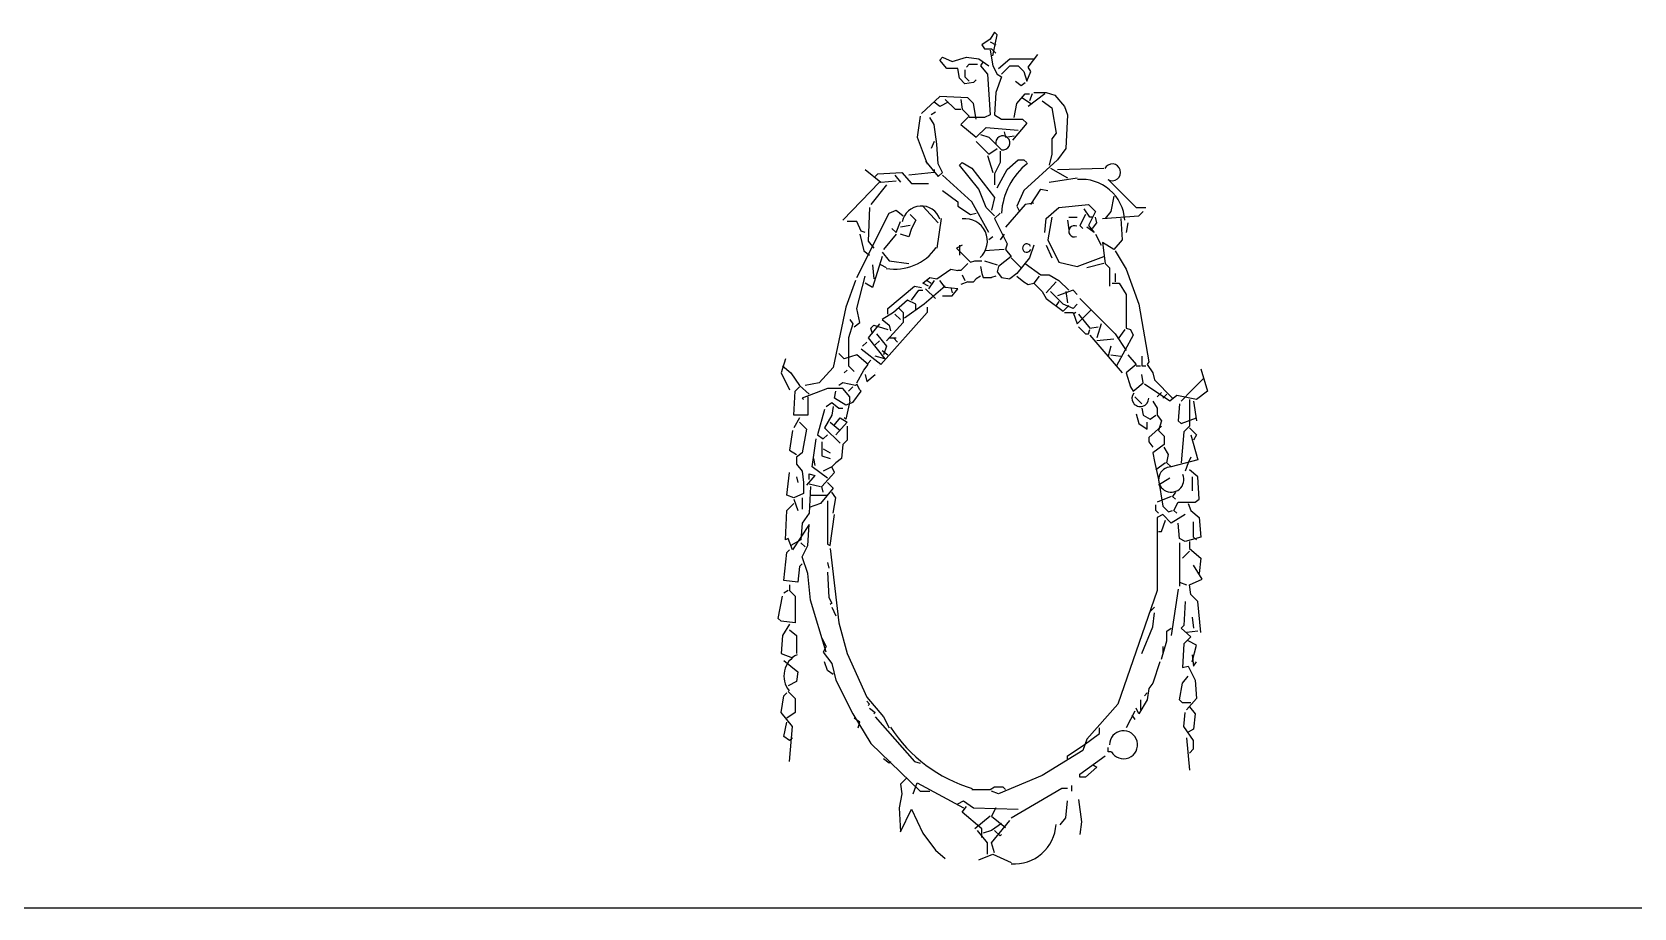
# Model space of a CAD drawing. Header units: inches. Extents: x 10 to 52.5, y 12.6 to 37.4.
# Drawn here: x 25.646 to 28.336, y 33.248 to 34.719 of the extents above; entities that cross this region are included whole.
import ezdxf

# ---------------------------------------------------------------- set-up
doc = ezdxf.new("R2010")
doc.units = ezdxf.units.IN
doc.header["$MEASUREMENT"] = 0
doc.layers.add('02', color=2, linetype='Continuous')
doc.layers.add('1', color=1, linetype='Continuous')

msp = doc.modelspace()

# ---------------------------------------------------------------- linework, layer by layer
at = {"layer": '02'}
for p, q in [((27.2551, 34.7072), (27.241, 34.6978)), ((27.2622, 34.719), (27.2551, 34.7072)), ((27.2598, 34.679), (27.2669, 34.7143)), ((27.2669, 34.7143), (27.2622, 34.719)), ((27.241, 34.6978), (27.2457, 34.6907)), ((27.2457, 34.6907), (27.2575, 34.6907)), ((27.2551, 34.7025), (27.2646, 34.6978)), ((27.2551, 34.6884), (27.2598, 34.6625)), ((27.2575, 34.6907), (27.2646, 34.6837)), ((27.3188, 34.6601), (27.3352, 34.6813)), ((27.1703, 34.6719), (27.175, 34.6766)), ((27.1821, 34.6578), (27.1703, 34.6719)), ((27.175, 34.6766), (27.1915, 34.6695)), ((27.2009, 34.6578), (27.1821, 34.6578)), ((27.1915, 34.6695), (27.2151, 34.6766)), ((27.2033, 34.6413), (27.2009, 34.6578)), ((27.2127, 34.6554), (27.2127, 34.6436)), ((27.2151, 34.6766), (27.2363, 34.6743)), ((27.2151, 34.6601), (27.2198, 34.6648)), ((27.2198, 34.6648), (27.2339, 34.6648)), ((27.2363, 34.6743), (27.2528, 34.6625)), ((27.2434, 34.6695), (27.2386, 34.6625)), ((27.2386, 34.6625), (27.2504, 34.6483)), ((27.2598, 34.6625), (27.2669, 34.6483)), ((27.2693, 34.6578), (27.2881, 34.6743)), ((27.274, 34.6483), (27.2881, 34.6625)), ((27.2881, 34.6743), (27.3282, 34.6743)), ((27.2881, 34.6625), (27.3023, 34.6625)), ((27.3023, 34.6625), (27.3117, 34.653)), ((27.3117, 34.653), (27.3164, 34.6366)), ((27.3164, 34.6366), (27.3235, 34.653)), ((27.3235, 34.653), (27.3188, 34.6601)), ((27.2127, 34.6318), (27.2033, 34.6413)), ((27.2127, 34.6436), (27.2198, 34.6366)), ((27.2269, 34.6342), (27.2127, 34.6318)), ((27.2316, 34.6389), (27.2269, 34.6342)), ((27.2504, 34.6483), (27.2551, 34.58)), ((27.274, 34.6436), (27.2646, 34.6177)), ((27.2669, 34.6483), (27.274, 34.6436)), ((27.2975, 34.6366), (27.307, 34.6295)), ((27.307, 34.6295), (27.314, 34.6342)), ((27.1703, 34.6106), (27.1397, 34.5824)), ((27.1703, 34.5941), (27.1609, 34.6012)), ((27.2174, 34.6083), (27.1703, 34.6106)), ((27.1844, 34.6012), (27.1703, 34.5941)), ((27.1797, 34.6059), (27.1962, 34.5894)), ((27.2057, 34.6059), (27.208, 34.5894)), ((27.2269, 34.5989), (27.2174, 34.6083)), ((27.2316, 34.5729), (27.2269, 34.5989)), ((27.2646, 34.6177), (27.2622, 34.58)), ((27.2952, 34.5753), (27.2999, 34.5989)), ((27.2999, 34.5989), (27.314, 34.6153)), ((27.3093, 34.6083), (27.3235, 34.5989)), ((27.314, 34.6153), (27.3211, 34.6153)), ((27.347, 34.6153), (27.3188, 34.5941)), ((27.3258, 34.6153), (27.3211, 34.6036)), ((27.3282, 34.6177), (27.3494, 34.6177)), ((27.3423, 34.6036), (27.3588, 34.5918)), ((27.3494, 34.6177), (27.3635, 34.613)), ((27.3635, 34.613), (27.38, 34.5941)), ((27.1373, 34.5776), (27.1326, 34.5423)), ((27.1609, 34.5635), (27.1538, 34.5753)), ((27.1632, 34.5847), (27.1562, 34.58)), ((27.1962, 34.5894), (27.2057, 34.5894)), ((27.2198, 34.5776), (27.2057, 34.5635)), ((27.208, 34.5894), (27.2198, 34.5776)), ((27.2457, 34.5753), (27.2198, 34.5753)), ((27.2551, 34.58), (27.2457, 34.5753)), ((27.2622, 34.58), (27.274, 34.5729)), ((27.274, 34.5729), (27.3093, 34.5729)), ((27.3093, 34.5729), (27.3164, 34.5659)), ((27.3588, 34.5918), (27.3659, 34.5494)), ((27.38, 34.5941), (27.3847, 34.58)), ((27.3847, 34.58), (27.3824, 34.5235)), ((27.1656, 34.5305), (27.1609, 34.5635)), ((27.2057, 34.5635), (27.2316, 34.5423)), ((27.2316, 34.5423), (27.2481, 34.5588)), ((27.2386, 34.547), (27.2528, 34.5423)), ((27.2481, 34.5588), (27.3023, 34.5541)), ((27.2787, 34.5517), (27.2811, 34.5423)), ((27.2811, 34.5423), (27.2952, 34.5447)), ((27.3164, 34.5659), (27.2928, 34.5376)), ((27.3659, 34.5494), (27.3588, 34.5399)), ((27.1326, 34.5423), (27.1491, 34.4975)), ((27.1609, 34.5352), (27.1562, 34.5235)), ((27.168, 34.4975), (27.1656, 34.5305)), ((27.2316, 34.5352), (27.2528, 34.514)), ((27.2528, 34.5423), (27.274, 34.5211)), ((27.2528, 34.514), (27.2669, 34.5235)), ((27.2716, 34.5187), (27.2716, 34.4999)), ((27.3588, 34.5399), (27.3588, 34.514)), ((27.3824, 34.5235), (27.3682, 34.5046)), ((27.1467, 34.5022), (27.168, 34.4763)), ((27.175, 34.4834), (27.168, 34.4975)), ((27.2033, 34.4952), (27.208, 34.4999)), ((27.2363, 34.4551), (27.2033, 34.4952)), ((27.208, 34.4999), (27.2245, 34.4905)), ((27.2245, 34.4905), (27.2622, 34.441)), ((27.2504, 34.5117), (27.2598, 34.4834)), ((27.2716, 34.4999), (27.2622, 34.481)), ((27.2834, 34.4881), (27.3023, 34.5046)), ((27.3023, 34.5046), (27.3117, 34.5046)), ((27.3682, 34.5046), (27.3117, 34.4528)), ((27.3117, 34.5046), (27.3164, 34.4999)), ((27.3588, 34.514), (27.3541, 34.4952)), ((27.3565, 34.4905), (27.3847, 34.474)), ((27.3682, 34.4881), (27.446, 34.4905)), ((27.069, 34.4669), (27.0077, 34.4033)), ((27.0454, 34.4881), (27.0713, 34.4669)), ((27.0619, 34.4763), (27.0666, 34.481)), ((27.0666, 34.481), (27.1067, 34.4834)), ((27.0713, 34.4669), (27.0973, 34.4693)), ((27.0949, 34.4787), (27.1043, 34.4669)), ((27.1067, 34.4834), (27.1232, 34.4645)), ((27.1609, 34.4834), (27.1185, 34.4787)), ((27.1232, 34.4645), (27.1515, 34.4645)), ((27.1609, 34.4881), (27.1609, 34.4834)), ((27.168, 34.4763), (27.175, 34.4834)), ((27.2245, 34.4339), (27.175, 34.4787)), ((27.2622, 34.481), (27.2622, 34.4622)), ((27.2669, 34.4575), (27.2834, 34.4881)), ((27.3541, 34.4669), (27.4012, 34.474)), ((27.4531, 34.4716), (27.5002, 34.4245)), ((27.0808, 34.4622), (27.0549, 34.4292)), ((27.175, 34.4528), (27.2009, 34.4339)), ((27.2481, 34.4245), (27.2363, 34.4551)), ((27.2622, 34.441), (27.2575, 34.4198)), ((27.3117, 34.4528), (27.2999, 34.4268)), ((27.3235, 34.4292), (27.34, 34.4551)), ((27.34, 34.4551), (27.3517, 34.4528)), ((27.4625, 34.4433), (27.4578, 34.4174)), ((27.0313, 34.3067), (27.0855, 34.4151)), ((27.0525, 34.4245), (27.0501, 34.3679)), ((27.0855, 34.4151), (27.0973, 34.4198)), ((27.0973, 34.4198), (27.109, 34.4104)), ((27.1208, 34.4127), (27.1303, 34.4033)), ((27.142, 34.4268), (27.168, 34.3986)), ((27.2009, 34.4339), (27.2009, 34.4268)), ((27.2009, 34.4268), (27.2221, 34.4127)), ((27.2221, 34.4127), (27.2316, 34.4151)), ((27.2528, 34.3821), (27.2245, 34.4339)), ((27.2622, 34.4104), (27.2481, 34.4245)), ((27.2716, 34.4151), (27.2622, 34.4056)), ((27.314, 34.4292), (27.2811, 34.3915)), ((27.2999, 34.4268), (27.3046, 34.4174)), ((27.3282, 34.4316), (27.314, 34.4292)), ((27.3494, 34.4056), (27.3706, 34.4245)), ((27.3706, 34.4245), (27.4201, 34.4292)), ((27.4154, 34.4127), (27.4059, 34.3939)), ((27.4224, 34.408), (27.413, 34.4221)), ((27.4201, 34.4292), (27.4319, 34.4174)), ((27.4319, 34.4174), (27.4201, 34.3939)), ((27.4436, 34.4056), (27.5049, 34.4104)), ((27.4578, 34.4174), (27.4483, 34.4056)), ((27.5002, 34.4245), (27.5167, 34.4245)), ((27.5049, 34.4104), (27.512, 34.4174)), ((27.0313, 34.4009), (27.0148, 34.4009)), ((27.0384, 34.3844), (27.0313, 34.4009)), ((27.0454, 34.3821), (27.0384, 34.3844)), ((27.0902, 34.3891), (27.0973, 34.3821)), ((27.0973, 34.3821), (27.1043, 34.4009)), ((27.1208, 34.3939), (27.1043, 34.3915)), ((27.1232, 34.3891), (27.1185, 34.375)), ((27.1303, 34.4033), (27.1232, 34.3891)), ((27.1727, 34.4056), (27.1656, 34.3562)), ((27.2622, 34.4056), (27.2834, 34.3632)), ((27.347, 34.3821), (27.3494, 34.4056)), ((27.3588, 34.408), (27.3517, 34.3703)), ((27.3847, 34.4033), (27.3871, 34.3868)), ((27.3871, 34.408), (27.4012, 34.408)), ((27.4059, 34.3939), (27.4106, 34.3891)), ((27.4295, 34.3821), (27.4177, 34.3915)), ((27.4201, 34.3939), (27.4295, 34.3821)), ((27.4271, 34.408), (27.4224, 34.408)), ((27.4271, 34.3891), (27.4342, 34.3986)), ((27.4342, 34.3986), (27.4319, 34.408)), ((27.4743, 34.4056), (27.4766, 34.3703)), ((27.486, 34.3986), (27.4837, 34.3821)), ((27.036, 34.3797), (27.0431, 34.3514)), ((27.0501, 34.3679), (27.0596, 34.3562)), ((27.0973, 34.3797), (27.0761, 34.3538)), ((27.1185, 34.375), (27.1043, 34.3797)), ((27.208, 34.3609), (27.1986, 34.3562)), ((27.1986, 34.3562), (27.2221, 34.3326)), ((27.2033, 34.3609), (27.2033, 34.3444)), ((27.2598, 34.375), (27.2528, 34.3703)), ((27.2787, 34.3797), (27.2716, 34.3703)), ((27.2834, 34.3632), (27.2811, 34.3538)), ((27.3282, 34.3609), (27.3211, 34.3397)), ((27.3494, 34.3609), (27.3588, 34.3397)), ((27.3517, 34.3703), (27.3706, 34.3326)), ((27.4319, 34.3797), (27.4413, 34.3609)), ((27.4436, 34.3656), (27.4483, 34.3302)), ((27.4625, 34.3538), (27.4436, 34.3656)), ((27.4766, 34.3703), (27.4625, 34.3538)), ((27.0431, 34.3514), (27.0525, 34.3444)), ((27.0737, 34.342), (27.0572, 34.2902)), ((27.0737, 34.3491), (27.0855, 34.335)), ((27.0855, 34.335), (27.1185, 34.3302)), ((27.2174, 34.3302), (27.2057, 34.3185)), ((27.2221, 34.3326), (27.2292, 34.335)), ((27.2292, 34.335), (27.241, 34.335)), ((27.2787, 34.3538), (27.2457, 34.3514)), ((27.2457, 34.335), (27.2669, 34.3279)), ((27.2905, 34.342), (27.2693, 34.3255)), ((27.2811, 34.3538), (27.2905, 34.342)), ((27.2905, 34.3397), (27.307, 34.3232)), ((27.3211, 34.3397), (27.2999, 34.3137)), ((27.314, 34.3302), (27.34, 34.3114)), ((27.3706, 34.3326), (27.4012, 34.3255)), ((27.4012, 34.3255), (27.446, 34.342)), ((27.446, 34.3302), (27.4177, 34.3232)), ((27.4483, 34.3302), (27.4554, 34.3232)), ((27.4648, 34.3514), (27.4837, 34.3208)), ((27.0313, 34.2548), (27.0454, 34.309)), ((27.0572, 34.3279), (27.0596, 34.3043)), ((27.0808, 34.3232), (27.0713, 34.3279)), ((27.142, 34.2973), (27.1538, 34.3067)), ((27.1538, 34.3067), (27.1656, 34.3043)), ((27.1656, 34.3043), (27.1892, 34.3208)), ((27.1892, 34.3208), (27.2009, 34.3185)), ((27.2057, 34.3185), (27.2009, 34.3185)), ((27.208, 34.3114), (27.2127, 34.302)), ((27.2269, 34.2996), (27.2316, 34.3043)), ((27.2386, 34.309), (27.2316, 34.3043)), ((27.2386, 34.3255), (27.241, 34.3137)), ((27.241, 34.3137), (27.2434, 34.3067)), ((27.2434, 34.3067), (27.2575, 34.3067)), ((27.2646, 34.309), (27.2575, 34.3067)), ((27.2693, 34.3255), (27.2669, 34.3161)), ((27.2669, 34.3161), (27.274, 34.3067)), ((27.274, 34.3067), (27.2881, 34.3043)), ((27.2999, 34.3137), (27.2881, 34.3043)), ((27.2999, 34.309), (27.3117, 34.2996)), ((27.3376, 34.309), (27.3282, 34.2973)), ((27.34, 34.3114), (27.3541, 34.3114)), ((27.3541, 34.3114), (27.3706, 34.302)), ((27.4554, 34.3232), (27.4554, 34.302)), ((27.4648, 34.3137), (27.4648, 34.2996)), ((27.4837, 34.3208), (27.5049, 34.2619)), ((27.0289, 34.302), (27.0124, 34.2572)), ((27.0572, 34.2902), (27.0454, 34.2973)), ((27.0831, 34.2548), (27.1279, 34.2925)), ((27.1232, 34.269), (27.135, 34.2855)), ((27.1279, 34.2925), (27.1397, 34.2902)), ((27.135, 34.2855), (27.142, 34.2855)), ((27.1515, 34.2925), (27.142, 34.2973)), ((27.1797, 34.2925), (27.1444, 34.2619)), ((27.1467, 34.2878), (27.1632, 34.2713)), ((27.1491, 34.302), (27.1562, 34.2973)), ((27.1609, 34.302), (27.1515, 34.2878)), ((27.1797, 34.2902), (27.1703, 34.302)), ((27.175, 34.276), (27.1915, 34.276)), ((27.2009, 34.2878), (27.1797, 34.2902)), ((27.1892, 34.2902), (27.1915, 34.2808)), ((27.1915, 34.276), (27.2009, 34.2878)), ((27.2174, 34.2996), (27.2057, 34.2949)), ((27.2174, 34.2996), (27.2269, 34.2996)), ((27.3117, 34.2996), (27.3188, 34.2949)), ((27.3188, 34.2949), (27.3282, 34.2973)), ((27.3282, 34.2973), (27.3423, 34.2831)), ((27.3423, 34.2831), (27.3494, 34.2713)), ((27.3659, 34.2996), (27.3494, 34.2808)), ((27.3777, 34.2619), (27.3565, 34.2831)), ((27.3942, 34.2855), (27.3682, 34.276)), ((27.3706, 34.302), (27.3871, 34.2855)), ((27.3824, 34.2831), (27.3847, 34.2643)), ((27.4012, 34.2784), (27.3942, 34.2855)), ((27.4554, 34.302), (27.4554, 34.2925)), ((27.4601, 34.2973), (27.4719, 34.2973)), ((27.4719, 34.2973), (27.4837, 34.2784)), ((27.4837, 34.2784), (27.4837, 34.2219)), ((27.0124, 34.2572), (26.9912, 34.1559)), ((27.036, 34.2313), (27.0313, 34.2548)), ((27.0831, 34.2454), (27.0831, 34.2548)), ((27.1161, 34.269), (27.0926, 34.2478)), ((27.102, 34.2548), (27.109, 34.2478)), ((27.1444, 34.2619), (27.1114, 34.2383)), ((27.1303, 34.2619), (27.1161, 34.269)), ((27.1303, 34.2525), (27.1303, 34.2619)), ((27.1491, 34.2572), (27.1491, 34.2478)), ((27.3494, 34.2713), (27.3777, 34.2501)), ((27.3706, 34.2666), (27.3659, 34.2596)), ((27.3942, 34.2548), (27.3777, 34.2619)), ((27.3777, 34.2501), (27.3871, 34.2596)), ((27.4012, 34.2619), (27.3942, 34.2548)), ((27.4012, 34.2289), (27.4248, 34.2525)), ((27.4059, 34.2713), (27.4648, 34.2124)), ((27.5049, 34.2619), (27.5214, 34.1653)), ((27.0242, 34.2289), (27.0172, 34.2054)), ((27.0195, 34.236), (27.0242, 34.2289)), ((27.0266, 34.2242), (27.036, 34.2313)), ((27.069, 34.2289), (27.0501, 34.2054)), ((27.0549, 34.2219), (27.0596, 34.2266)), ((27.0572, 34.2124), (27.0549, 34.2219)), ((27.0596, 34.2266), (27.0831, 34.2195)), ((27.1491, 34.2478), (27.0713, 34.1606)), ((27.0926, 34.2478), (27.0737, 34.236)), ((27.0737, 34.236), (27.0855, 34.2266)), ((27.109, 34.2313), (27.0808, 34.2006)), ((27.0855, 34.2266), (27.0878, 34.2171)), ((27.0949, 34.2454), (27.1043, 34.236)), ((27.109, 34.2478), (27.109, 34.2313)), ((27.38, 34.2478), (27.3942, 34.2478)), ((27.3942, 34.2478), (27.4012, 34.2289)), ((27.3989, 34.2478), (27.3942, 34.2454)), ((27.4036, 34.2454), (27.4224, 34.2219)), ((27.4036, 34.2242), (27.4154, 34.2124)), ((27.4224, 34.2219), (27.4366, 34.2242)), ((27.4413, 34.2289), (27.4342, 34.2054)), ((27.4837, 34.2219), (27.4908, 34.2195)), ((27.0172, 34.2054), (27.0172, 34.1582)), ((27.0478, 34.1983), (27.0407, 34.1912)), ((27.0501, 34.2054), (27.0784, 34.17)), ((27.069, 34.2006), (27.0619, 34.1936)), ((27.0643, 34.2124), (27.0737, 34.2006)), ((27.0737, 34.2006), (27.0808, 34.1912)), ((27.0855, 34.2054), (27.0973, 34.2054)), ((27.0926, 34.2054), (27.0996, 34.1983)), ((27.4154, 34.2124), (27.4201, 34.2124)), ((27.4201, 34.2124), (27.4224, 34.2195)), ((27.4224, 34.2101), (27.4766, 34.1465)), ((27.4625, 34.203), (27.4342, 34.2006)), ((27.4648, 34.2124), (27.4837, 34.1842)), ((27.4955, 34.2101), (27.4672, 34.1582)), ((27.4813, 34.2195), (27.4696, 34.203)), ((27.4908, 34.2195), (27.4955, 34.2101)), ((26.9111, 34.17), (26.9041, 34.1465)), ((27.0101, 34.17), (27.0007, 34.1794)), ((27.0313, 34.1771), (27.0101, 34.17)), ((27.0501, 34.1606), (27.0313, 34.1771)), ((27.0713, 34.1606), (27.0384, 34.1865)), ((27.0501, 34.1629), (27.0549, 34.1677)), ((27.0784, 34.17), (27.0619, 34.1747)), ((27.0737, 34.1842), (27.0831, 34.1771)), ((27.0808, 34.1912), (27.0761, 34.1771)), ((27.4578, 34.1912), (27.4531, 34.1747)), ((27.4578, 34.1771), (27.4743, 34.1747)), ((27.486, 34.1771), (27.5002, 34.1606)), ((27.5096, 34.1747), (27.5096, 34.1582)), ((26.9041, 34.1465), (26.9182, 34.1182)), ((26.9064, 34.1582), (26.9205, 34.1465)), ((26.9205, 34.1465), (26.9347, 34.1252)), ((26.9912, 34.1559), (26.9677, 34.13)), ((27.0101, 34.1465), (27.0148, 34.1512)), ((27.0172, 34.1582), (27.0266, 34.1488)), ((27.0313, 34.13), (27.0431, 34.1512)), ((27.0431, 34.1512), (27.0501, 34.1606)), ((27.0454, 34.1488), (27.0454, 34.1488)), ((27.0454, 34.1441), (27.0478, 34.1323)), ((27.0478, 34.1323), (27.0619, 34.1441)), ((27.0619, 34.1465), (27.0619, 34.1465)), ((27.0666, 34.1535), (27.0666, 34.1535)), ((27.069, 34.1582), (27.069, 34.1582)), ((27.5002, 34.1606), (27.4837, 34.1465)), ((27.4837, 34.1465), (27.4908, 34.1229)), ((27.5002, 34.1582), (27.5073, 34.1582)), ((27.5096, 34.1582), (27.5167, 34.1582)), ((27.512, 34.13), (27.5096, 34.1441)), ((27.5214, 34.1653), (27.519, 34.1606)), ((27.519, 34.1606), (27.5285, 34.1465)), ((27.5285, 34.1465), (27.5308, 34.1347)), ((27.6086, 34.1535), (27.6203, 34.1158)), ((26.9253, 34.0758), (26.9276, 34.1158)), ((26.9276, 34.1158), (26.9347, 34.1229)), ((26.9347, 34.1252), (26.9512, 34.1111)), ((26.9818, 34.1205), (26.9394, 34.104)), ((26.9677, 34.13), (26.9441, 34.1252)), ((27.0077, 34.1205), (26.9818, 34.1205)), ((26.9936, 34.104), (26.9959, 34.1158)), ((27.0077, 34.13), (27.0007, 34.1252)), ((27.0289, 34.1252), (27.0077, 34.13)), ((27.0195, 34.1064), (27.0077, 34.1205)), ((27.0242, 34.1229), (27.0172, 34.1158)), ((27.0242, 34.097), (27.0384, 34.1158)), ((27.0313, 34.1276), (27.0289, 34.1252)), ((27.036, 34.1182), (27.0313, 34.1276)), ((27.0384, 34.1158), (27.036, 34.1182)), ((27.4908, 34.1229), (27.4955, 34.1158)), ((27.4955, 34.1158), (27.4978, 34.1182)), ((27.4978, 34.1182), (27.512, 34.13)), ((27.5567, 34.0993), (27.5143, 34.1276)), ((27.5308, 34.1347), (27.5614, 34.104)), ((27.5944, 34.1182), (27.5756, 34.0993)), ((27.6133, 34.137), (27.5944, 34.1182)), ((27.6203, 34.1158), (27.6015, 34.1017)), ((26.9394, 34.104), (26.9418, 34.1017)), ((26.9488, 34.1064), (26.9488, 34.0758)), ((26.9795, 34.0899), (26.9889, 34.097)), ((26.9889, 34.097), (27.0007, 34.0875)), ((26.9912, 34.0899), (26.9889, 34.0758)), ((27.0124, 34.0923), (26.9936, 34.104)), ((27.0007, 34.0875), (27.0077, 34.0875)), ((27.0195, 34.0993), (27.0124, 34.0687)), ((27.0242, 34.097), (27.0124, 34.0923)), ((27.0195, 34.0993), (27.0195, 34.1064)), ((27.4978, 34.1064), (27.5096, 34.0946)), ((27.5096, 34.0875), (27.512, 34.0758)), ((27.5285, 34.0993), (27.5355, 34.0875)), ((27.5426, 34.1135), (27.5355, 34.1064)), ((27.5355, 34.0875), (27.5355, 34.0758)), ((27.552, 34.1111), (27.545, 34.104)), ((27.5685, 34.1088), (27.5567, 34.0993)), ((27.6015, 34.1017), (27.5685, 34.1088)), ((27.5732, 34.0946), (27.5709, 34.0663)), ((27.5897, 34.1017), (27.5897, 34.0569)), ((27.5968, 34.0993), (27.6015, 34.0663)), ((26.9488, 34.0758), (26.9253, 34.0758)), ((26.9347, 34.0711), (26.9253, 34.0546)), ((26.9347, 34.064), (26.9465, 34.0522)), ((26.9771, 34.0852), (26.9653, 34.0428)), ((26.9889, 34.0758), (26.9771, 34.0546)), ((26.9865, 34.064), (27.003, 34.0498)), ((26.9936, 34.0593), (27.003, 34.0711)), ((27.0148, 34.064), (26.9959, 34.0428)), ((27.003, 34.0711), (27.0148, 34.064)), ((27.0124, 34.0687), (27.0101, 34.0711)), ((27.5002, 34.0781), (27.5049, 34.0616)), ((27.5049, 34.0616), (27.519, 34.0522)), ((27.512, 34.0758), (27.5237, 34.0687)), ((27.519, 34.0522), (27.519, 34.064)), ((27.5237, 34.0687), (27.5332, 34.0758)), ((27.5355, 34.0758), (27.5426, 34.0663)), ((27.5426, 34.0663), (27.5379, 34.0498)), ((27.5709, 34.0663), (27.5756, 34.0616)), ((27.5756, 34.0616), (27.6015, 34.0711)), ((26.9229, 34.0498), (26.9182, 34.0169)), ((26.9465, 34.0522), (26.9394, 34.0121)), ((26.9559, 33.9886), (26.963, 34.0357)), ((26.9653, 34.0428), (26.9747, 34.0357)), ((26.9747, 34.0357), (26.9818, 34.0428)), ((26.9771, 34.0546), (27.003, 34.0286)), ((27.0148, 34.0334), (27.0077, 34.0263)), ((27.0148, 34.0569), (27.0148, 34.0334)), ((27.5426, 34.0569), (27.5214, 34.0381)), ((27.5214, 34.0381), (27.5214, 34.031)), ((27.5379, 34.0498), (27.5473, 34.0404)), ((27.5473, 34.0404), (27.5473, 34.0263)), ((27.5803, 34.0475), (27.5756, 33.9957)), ((27.5897, 34.0569), (27.5803, 34.0475)), ((27.5897, 34.0546), (27.6015, 34.0428)), ((27.5921, 34.0428), (27.6039, 34.0004)), ((27.6015, 34.0428), (27.5968, 34.0334)), ((26.9182, 34.0169), (26.93, 34.0098)), ((26.9394, 34.0121), (26.93, 34.0051)), ((26.9724, 34.031), (26.9724, 34.0074)), ((26.9724, 34.0074), (26.9865, 34.0027)), ((26.9747, 34.0192), (26.9865, 34.0121)), ((27.0077, 34.0263), (27.0054, 34.0027)), ((27.5214, 34.031), (27.5285, 34.0216)), ((27.5473, 34.0263), (27.5285, 34.0121)), ((27.5285, 34.0121), (27.5308, 33.998)), ((27.5544, 34.0098), (27.5473, 34.0216)), ((27.552, 33.9957), (27.5544, 34.0098)), ((26.93, 34.0051), (26.93, 33.9933)), ((26.93, 33.9933), (26.9394, 33.9815)), ((26.9394, 33.9815), (26.9418, 33.9627)), ((26.9818, 33.9697), (26.9559, 33.9886)), ((26.9582, 34.0027), (26.9606, 33.9909)), ((26.9889, 33.9886), (26.9747, 33.9815)), ((26.9959, 33.9957), (26.9889, 33.9886)), ((26.9936, 33.9792), (26.9889, 33.9886)), ((27.0054, 34.0027), (26.9959, 33.9957)), ((27.5308, 33.998), (27.5379, 33.9674)), ((27.5497, 33.9957), (27.5332, 33.9839)), ((27.5591, 33.9886), (27.552, 33.9957)), ((27.6039, 34.0004), (27.5591, 33.9886)), ((27.5874, 33.9957), (27.5826, 33.9815)), ((27.5921, 34.0051), (27.5874, 33.9957)), ((27.6039, 33.9721), (27.5897, 33.9839)), ((26.9135, 33.9415), (26.9182, 33.9792)), ((26.93, 33.9721), (26.9323, 33.9627)), ((26.9418, 33.9627), (26.9418, 33.9438)), ((26.9606, 33.9744), (26.9465, 33.958)), ((26.9512, 33.9768), (26.9606, 33.9744)), ((26.9512, 33.9674), (26.9512, 33.9768)), ((26.9512, 33.9603), (26.97, 33.9556)), ((26.9535, 33.9556), (26.9512, 33.9108)), ((26.9912, 33.9532), (26.97, 33.9273)), ((26.9724, 33.9556), (26.9936, 33.9792)), ((26.9747, 33.9462), (26.9724, 33.9556)), ((26.9818, 33.9627), (26.9912, 33.9532)), ((27.5567, 33.9697), (27.5379, 33.958)), ((27.5379, 33.9674), (27.545, 33.9226)), ((27.5944, 33.9721), (27.5944, 33.9485)), ((27.6062, 33.9344), (27.6039, 33.9721)), ((26.9253, 33.9367), (26.9135, 33.9415)), ((26.9135, 33.9155), (26.9253, 33.9273)), ((26.9418, 33.9438), (26.9253, 33.9367)), ((26.9253, 33.9344), (26.9323, 33.9155)), ((26.9394, 33.9367), (26.9394, 33.9179)), ((26.97, 33.9273), (26.9512, 33.9203)), ((26.9535, 33.9415), (26.9818, 33.9415)), ((26.9818, 33.932), (26.9818, 33.859)), ((26.9959, 33.9367), (26.9889, 33.9462)), ((26.9912, 33.9108), (26.9959, 33.9367)), ((27.5591, 33.9391), (27.5355, 33.9297)), ((27.5662, 33.9462), (27.5614, 33.9391)), ((27.5614, 33.9391), (27.5662, 33.9344)), ((27.5638, 33.9155), (27.5709, 33.9297)), ((27.5709, 33.9297), (27.5991, 33.9297)), ((27.5874, 33.9273), (27.5921, 33.9155)), ((27.5991, 33.9297), (27.6062, 33.9344)), ((26.9111, 33.8661), (26.9135, 33.9155)), ((26.9512, 33.9108), (26.9394, 33.8943)), ((26.9865, 33.8566), (26.9936, 33.9085)), ((27.5332, 33.9155), (27.5332, 33.925)), ((27.5379, 33.9108), (27.5332, 33.9155)), ((27.545, 33.9085), (27.5355, 33.9038)), ((27.5355, 33.9038), (27.5355, 33.7812)), ((27.5426, 33.8802), (27.5497, 33.8991)), ((27.545, 33.9226), (27.5544, 33.9132)), ((27.5591, 33.8943), (27.545, 33.9085)), ((27.5544, 33.9132), (27.5614, 33.9155)), ((27.5826, 33.9085), (27.5591, 33.8943)), ((27.5685, 33.9108), (27.5638, 33.9155)), ((27.5921, 33.9155), (27.6062, 33.9038)), ((27.6062, 33.9038), (27.6086, 33.8708)), ((26.9512, 33.892), (26.9229, 33.8496)), ((26.9394, 33.8943), (26.937, 33.8661)), ((26.9488, 33.8566), (26.9512, 33.892)), ((27.5379, 33.8802), (27.5426, 33.8802)), ((27.5732, 33.8684), (27.5709, 33.8943)), ((27.5968, 33.8708), (27.5968, 33.8967)), ((26.9088, 33.7977), (26.9135, 33.8449)), ((26.9158, 33.8684), (26.9111, 33.8661)), ((26.9135, 33.8449), (26.9182, 33.8496)), ((26.9229, 33.8496), (26.9158, 33.8684)), ((26.937, 33.8661), (26.9205, 33.8566)), ((26.937, 33.8614), (26.9441, 33.8543)), ((26.9394, 33.8378), (26.9488, 33.8566)), ((26.9818, 33.859), (26.9865, 33.8566)), ((26.9865, 33.8519), (27.0007, 33.727)), ((27.5826, 33.8637), (27.5732, 33.8684)), ((27.5732, 33.8614), (27.5732, 33.7883)), ((27.5897, 33.8472), (27.5779, 33.8354)), ((27.6086, 33.8708), (27.5826, 33.8637)), ((27.5897, 33.8637), (27.5897, 33.8519)), ((27.5897, 33.8519), (27.6086, 33.8354)), ((27.6015, 33.8661), (27.5968, 33.8708)), ((26.9347, 33.8213), (26.9323, 33.7954)), ((26.9394, 33.826), (26.9347, 33.8213)), ((26.9488, 33.8095), (26.9394, 33.8378)), ((26.9818, 33.8284), (26.9842, 33.8189)), ((27.6109, 33.8001), (27.5968, 33.8237)), ((27.6086, 33.8354), (27.6062, 33.8095)), ((26.9323, 33.7954), (26.9088, 33.7977)), ((26.9535, 33.7647), (26.9488, 33.8095)), ((26.9818, 33.8119), (26.9842, 33.7695)), ((27.5732, 33.7954), (27.585, 33.7907)), ((27.5897, 33.7907), (27.6109, 33.8001)), ((26.8993, 33.7341), (26.9064, 33.7718)), ((26.9158, 33.7812), (26.9088, 33.7765)), ((26.9182, 33.7907), (26.9182, 33.7812)), ((26.9182, 33.7812), (26.9276, 33.7718)), ((26.9276, 33.7718), (26.9276, 33.727)), ((26.9795, 33.6776), (26.9535, 33.7647)), ((26.9842, 33.7695), (26.9889, 33.76)), ((27.5355, 33.7812), (27.4696, 33.5904)), ((27.5709, 33.7836), (27.5591, 33.7058)), ((27.5921, 33.7742), (27.5897, 33.7907)), ((27.6039, 33.7624), (27.5921, 33.7742)), ((26.9889, 33.76), (26.9865, 33.7577)), ((26.9889, 33.753), (26.9959, 33.7388)), ((27.5308, 33.753), (27.5237, 33.7459)), ((27.5285, 33.72), (27.5308, 33.7435)), ((27.5826, 33.7624), (27.5803, 33.7223)), ((27.6086, 33.7106), (27.6039, 33.7624)), ((26.9041, 33.7294), (26.8993, 33.7341)), ((26.9276, 33.727), (26.9041, 33.7294)), ((26.9182, 33.7247), (26.9064, 33.7058)), ((26.9182, 33.7153), (26.93, 33.7058)), ((27.0007, 33.727), (27.0148, 33.6752)), ((27.5096, 33.6752), (27.5285, 33.72)), ((27.552, 33.7129), (27.5591, 33.7176)), ((27.552, 33.6964), (27.552, 33.7129)), ((27.5803, 33.7223), (27.5756, 33.7176)), ((27.5756, 33.7176), (27.5921, 33.7035)), ((27.6039, 33.7129), (27.585, 33.7106)), ((27.5944, 33.7365), (27.5968, 33.7176)), ((26.9064, 33.7058), (26.9041, 33.6752)), ((26.93, 33.7058), (26.93, 33.6752)), ((26.9724, 33.7011), (26.9795, 33.687)), ((26.9795, 33.687), (26.9747, 33.6776)), ((27.5426, 33.6658), (27.552, 33.6964)), ((27.545, 33.687), (27.545, 33.6752)), ((27.5803, 33.6917), (27.5779, 33.6516)), ((27.5921, 33.7035), (27.5803, 33.6917)), ((27.6015, 33.6893), (27.5874, 33.6964)), ((27.5944, 33.6611), (27.6015, 33.6893)), ((26.9041, 33.6752), (26.9229, 33.6681)), ((26.9088, 33.6634), (26.9323, 33.6446)), ((26.9747, 33.6776), (26.9889, 33.6587)), ((26.9818, 33.6469), (26.9771, 33.6611)), ((26.9889, 33.6587), (26.9959, 33.6304)), ((27.0148, 33.6752), (27.0478, 33.6022)), ((27.5402, 33.6611), (27.5285, 33.6257)), ((27.5944, 33.6729), (27.5968, 33.654)), ((27.5968, 33.654), (27.6015, 33.6611)), ((26.9323, 33.6446), (26.93, 33.6281)), ((26.9912, 33.6399), (26.9818, 33.6469)), ((26.9959, 33.6304), (27.0242, 33.5739)), ((27.5779, 33.6516), (27.5874, 33.654)), ((27.5779, 33.6257), (27.5874, 33.6375)), ((27.5874, 33.654), (27.5991, 33.6304)), ((27.5991, 33.6304), (27.6015, 33.5998)), ((26.9041, 33.5762), (26.9088, 33.6045)), ((26.9088, 33.6045), (26.9135, 33.6092)), ((26.93, 33.6281), (26.9158, 33.621)), ((26.9158, 33.6116), (26.9276, 33.5998)), ((27.519, 33.6092), (27.5143, 33.6045)), ((27.5214, 33.6163), (27.519, 33.5975)), ((27.5285, 33.6257), (27.5214, 33.6163)), ((27.5732, 33.5975), (27.5779, 33.6257)), ((26.9229, 33.5527), (26.9041, 33.5762)), ((26.9276, 33.5762), (26.9135, 33.5668)), ((26.9276, 33.5998), (26.9276, 33.5762)), ((27.0478, 33.6022), (27.0761, 33.5692)), ((27.0478, 33.5951), (27.0525, 33.5904)), ((27.0525, 33.5904), (27.0501, 33.588)), ((27.0525, 33.5833), (27.0619, 33.5762)), ((27.0619, 33.5762), (27.0596, 33.5739)), ((27.4696, 33.5904), (27.4177, 33.5315)), ((27.4978, 33.5786), (27.4837, 33.5503)), ((27.5049, 33.5739), (27.5002, 33.5833)), ((27.519, 33.5975), (27.5049, 33.5739)), ((27.5073, 33.5975), (27.5073, 33.581)), ((27.5779, 33.5927), (27.5732, 33.5975)), ((27.5921, 33.5927), (27.5779, 33.5927)), ((27.5803, 33.5527), (27.5826, 33.5762)), ((27.6015, 33.5998), (27.585, 33.581)), ((27.5897, 33.5857), (27.5991, 33.5739)), ((26.9088, 33.5362), (26.9135, 33.5598)), ((26.9182, 33.4938), (26.9229, 33.5527)), ((27.0242, 33.5739), (27.0549, 33.5244)), ((27.036, 33.5598), (27.0266, 33.5668)), ((27.0336, 33.5503), (27.036, 33.5598)), ((27.0619, 33.5692), (27.1279, 33.4938)), ((27.0761, 33.5692), (27.0855, 33.5503)), ((27.4389, 33.5409), (27.4389, 33.5503)), ((27.4931, 33.5715), (27.4978, 33.5645)), ((27.5968, 33.5291), (27.5803, 33.5527)), ((27.5991, 33.5739), (27.5968, 33.548)), ((26.9182, 33.5291), (26.9088, 33.5362)), ((26.9229, 33.5338), (26.9182, 33.5291)), ((27.0549, 33.5244), (27.1373, 33.4443)), ((27.3847, 33.5032), (27.413, 33.5221)), ((27.4177, 33.5315), (27.4106, 33.5126)), ((27.413, 33.5221), (27.4389, 33.5409)), ((27.585, 33.5338), (27.5897, 33.4796)), ((27.5968, 33.548), (27.5874, 33.5433)), ((27.5968, 33.515), (27.5968, 33.5291)), ((27.0855, 33.4914), (27.0761, 33.4985)), ((27.4106, 33.5126), (27.3423, 33.4702)), ((27.3847, 33.4985), (27.3847, 33.5032)), ((27.4059, 33.4726), (27.4483, 33.5032)), ((27.4531, 33.5103), (27.4531, 33.5173)), ((27.4578, 33.5103), (27.4531, 33.5103)), ((27.5897, 33.5079), (27.5968, 33.515)), ((27.0878, 33.4938), (27.0855, 33.4914)), ((27.1279, 33.4938), (27.1373, 33.4914)), ((27.3423, 33.4702), (27.2693, 33.4396)), ((27.4059, 33.4679), (27.4059, 33.4726)), ((27.4342, 33.4844), (27.4154, 33.4679)), ((27.4271, 33.4891), (27.4342, 33.4844)), ((27.1138, 33.4655), (27.1043, 33.4561)), ((27.1043, 33.4561), (27.1067, 33.4396)), ((27.1255, 33.4396), (27.1326, 33.4584)), ((27.1326, 33.4584), (27.2104, 33.416)), ((27.1373, 33.4443), (27.1538, 33.4443)), ((27.2245, 33.4467), (27.2551, 33.4467)), ((27.2551, 33.4467), (27.2622, 33.4514)), ((27.2693, 33.4396), (27.2575, 33.4443)), ((27.2622, 33.4514), (27.2763, 33.4514)), ((27.2763, 33.4514), (27.2811, 33.4467)), ((27.2905, 33.3995), (27.3753, 33.449)), ((27.3753, 33.449), (27.3847, 33.449)), ((27.3918, 33.4537), (27.3918, 33.4443)), ((27.4154, 33.4679), (27.4059, 33.4679)), ((27.1067, 33.4396), (27.102, 33.416)), ((27.102, 33.416), (27.1043, 33.376)), ((27.2009, 33.4231), (27.2104, 33.4278)), ((27.208, 33.409), (27.2151, 33.4184)), ((27.2104, 33.4278), (27.2269, 33.416)), ((27.2269, 33.416), (27.3023, 33.4137)), ((27.2646, 33.416), (27.2575, 33.4019)), ((27.3824, 33.3995), (27.3847, 33.4278)), ((27.4036, 33.4302), (27.4083, 33.3925)), ((27.1043, 33.376), (27.1232, 33.4137)), ((27.1232, 33.4137), (27.142, 33.3736)), ((27.241, 33.3807), (27.208, 33.409)), ((27.2551, 33.4019), (27.2292, 33.3807)), ((27.2575, 33.4019), (27.2811, 33.383)), ((27.2575, 33.3571), (27.2881, 33.3948)), ((27.274, 33.3901), (27.2575, 33.3783)), ((27.3729, 33.3877), (27.3824, 33.3995)), ((27.4083, 33.3925), (27.4059, 33.3713)), ((27.142, 33.3736), (27.1632, 33.3453)), ((27.2504, 33.3571), (27.2339, 33.3783)), ((27.241, 33.3665), (27.241, 33.3807)), ((27.2575, 33.3783), (27.2434, 33.3736)), ((27.2622, 33.3783), (27.2716, 33.3689)), ((27.2716, 33.3689), (27.274, 33.3713)), ((27.1632, 33.3453), (27.1797, 33.3312)), ((27.2363, 33.3288), (27.2598, 33.3383)), ((27.2504, 33.3383), (27.2504, 33.3571)), ((27.2622, 33.3406), (27.2575, 33.3571)), ((27.2598, 33.3383), (27.2905, 33.3241))]:
    msp.add_line(p, q, dxfattribs=at)
for centre, radius, start, end in [((27.2763, 34.5329), 0.0118, 258.6901, 194.0362), ((27.3894, 34.408), 0.1155, 128.4802, 176.5664), ((27.4601, 34.4834), 0.0141, 239.0362, 153.4349), ((27.4083, 34.3986), 0.073, 3.5763, 95.3558), ((27.1397, 34.3939), 0.033, 19.6538, 168.6901), ((27.2127, 34.3679), 0.0377, 312.5104, 96.7098), ((27.3965, 34.3844), 0.00942, 63.4349, 291.8014), ((27.0949, 34.4056), 0.0848, 260.2724, 325.008), ((27.3164, 34.3562), 0.00707, 21.8014, 341.5651), ((27.5073, 34.104), 0.0141, 141.3402, 0), ((27.5591, 33.9674), 0.0212, 90, 23.9625), ((26.9488, 33.6375), 0.0401, 116.5651, 218.1572), ((27.2999, 33.6917), 0.2545, 213.3985, 252.8973), ((27.479, 33.5221), 0.0236, 209.0546, 180), ((27.2952, 33.3925), 0.0707, 266.0548, 356.5318)]:
    msp.add_arc(centre, radius, start, end, dxfattribs=at)
at = {"layer": '1'}
msp.add_line((10.3636, 33.248), (30.6898, 33.248), dxfattribs=at)

doc.saveas('drawing.dxf')
